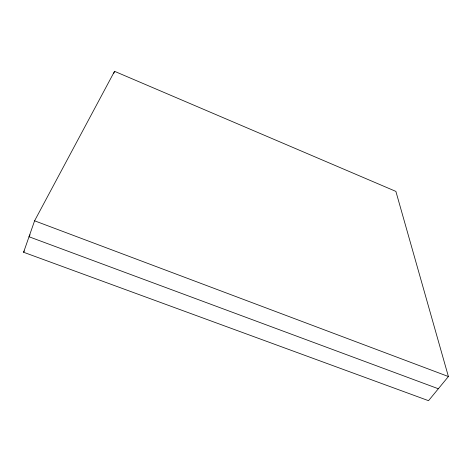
<?xml version="1.0" encoding="UTF-8"?>
<svg xmlns="http://www.w3.org/2000/svg" width="472" height="472" viewBox="0 0 472 472"><rect width="100%" height="100%" fill="white"/><g stroke="black" fill="none" stroke-linecap="round" stroke-linejoin="round"><path stroke-width="0.71" d="M23.6 252.26L34.592 220.807L114.549 71.319L395.884 191.402L448.4 376.532L428.529 400.681L23.6 252.26L24.278 250.962M113.799 73.337L114.549 71.319M30.049 234.802L29.016 236.755L438.341 388.757M34.592 220.807L448.4 376.532"/></g></svg>
